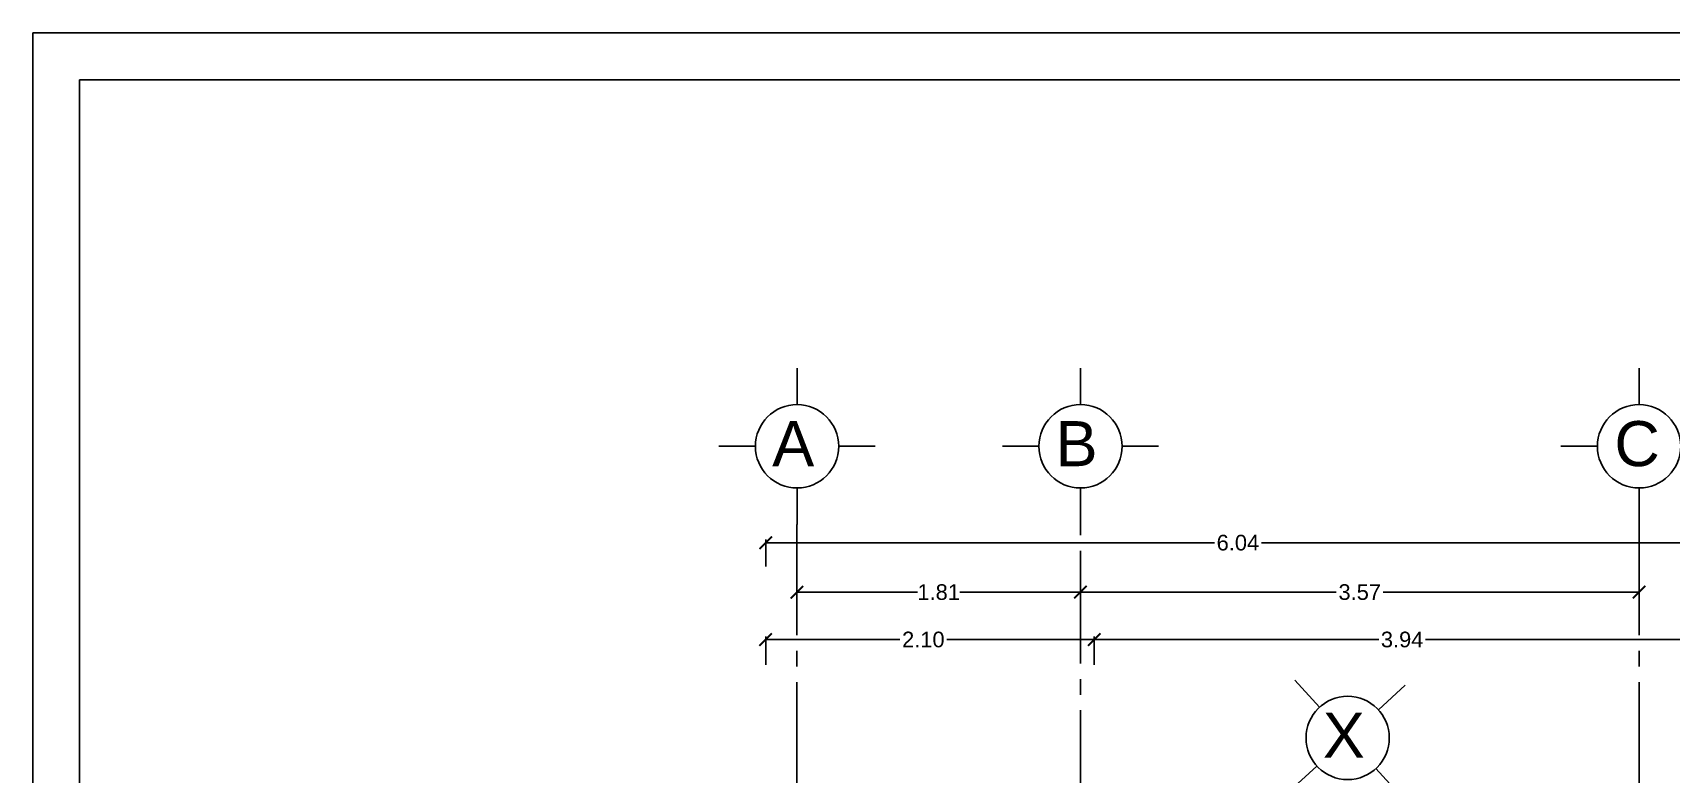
# Model space of a CAD drawing. Header units: millimetres. Extents: x 525387 to 527545, y 2235066 to 2235448.
# Drawn here: x 525706.13 to 525716.61, y 2235203.23 to 2235207.97 of the extents above; entities that cross this region are included whole.
import ezdxf

# ---------------------------------------------------------------- set-up
doc = ezdxf.new("R2010")
doc.units = ezdxf.units.MM
doc.linetypes.add('ACAD_ISO04W100', pattern=[30, 24, -3, 0, -3])
for name, color, linetype in [('auxiliar', 6, 'Continuous'), ('COTAS', 2, 'Continuous'), ('EJES', 1, 'Continuous')]:
    doc.layers.add(name, color=color, linetype=linetype)
doc.styles.get("Standard").update_dxf_attribs({"font": 'arial.ttf'})
doc.styles.add('STYLE1', font='arial.ttf')
doc.dimstyles.new('ISO-25', dxfattribs={"dimtxt": 0.04, "dimasz": 0.02, "dimexe": 0.02, "dimexo": 0.02, "dimgap": 0.02, "dimtad": 0, "dimtih": 1, "dimtoh": 1, "dimzin": 1, "dimdsep": 46, "dimtxsty": 'Standard', "dimcen": 0.02, "dimazin": 0, "dimtfac": 1, "dimtmove": 0, "dimatfit": 3, "dimfxl": 1, "dimarcsym": 0})

# ---------------------------------------------------------------- blocks, each defined once
blk = doc.blocks.new('EJE')
at = {"layer": 'EJES', "color": 2}
for p, q in [((-0.78, 0.416), (-0.78, 0.78)), ((-1.196, 0), (-1.56, 0)), ((-0.364, 0), (0, 0)), ((-0.78, -0.416), (-0.78, -0.78))]:
    blk.add_line(p, q, dxfattribs=at)
at = {"layer": 'EJES', "color": 4}
blk.add_circle((-0.78, 0), 0.416, dxfattribs=at)
blk = doc.blocks.new('_ArchTick')
at = {"color": 0, "linetype": 'ByBlock', "lineweight": 0, "const_width": 0.15}
blk.add_lwpolyline([(-0.5, -0.5), (0.5, 0.5)], dxfattribs=at)
blk = doc.blocks.new('*D126')
at = {"layer": 'COTAS', "color": 0, "linetype": 'Continuous', "lineweight": -2, "transparency": 16777216}
for p, q in [((525711.017, 2235204.177), (525711.017, 2235204.417)), ((525711.017, 2235204.397), (525711.788, 2235204.397)), ((525712.829, 2235204.397), (525712.059, 2235204.397)), ((525712.829, 2235204.177), (525712.829, 2235204.417))]:
    blk.add_line(p, q, dxfattribs=at)
at = {"layer": 'Defpoints', "color": 0, "linetype": 'Continuous', "transparency": 16777216}
for p in [(525712.829, 2235204.397), (525711.017, 2235204.157), (525712.829, 2235204.157)]:
    blk.add_point(p, dxfattribs=at)
at = {"layer": 'COTAS', "color": 0, "linetype": 'Continuous', "lineweight": -2, "transparency": 16777216, "xscale": 0.08, "yscale": 0.08, "zscale": 0.08, "rotation": 180}
blk.add_blockref('_ArchTick', (525711.017, 2235204.397), dxfattribs=at)
at = {"layer": 'COTAS', "color": 0, "linetype": 'Continuous', "lineweight": -2, "transparency": 16777216, "xscale": 0.08, "yscale": 0.08, "zscale": 0.08}
blk.add_blockref('_ArchTick', (525712.829, 2235204.397), dxfattribs=at)
at = {"layer": 'COTAS', "color": 0, "linetype": 'Continuous', "lineweight": -3, "transparency": 16777216, "insert": (525711.923, 2235204.397), "char_height": 0.1, "attachment_point": 5}
blk.add_mtext('1.81', dxfattribs=at)
blk = doc.blocks.new('*D127')
at = {"layer": 'COTAS', "color": 0, "linetype": 'Continuous', "lineweight": -2, "transparency": 16777216}
for p, q in [((525712.829, 2235204.177), (525712.829, 2235204.417)), ((525712.829, 2235204.397), (525714.465, 2235204.397)), ((525716.401, 2235204.397), (525714.765, 2235204.397)), ((525716.401, 2235204.177), (525716.401, 2235204.417))]:
    blk.add_line(p, q, dxfattribs=at)
at = {"layer": 'Defpoints', "color": 0, "linetype": 'Continuous', "transparency": 16777216}
for p in [(525716.401, 2235204.397), (525712.829, 2235204.157), (525716.401, 2235204.157)]:
    blk.add_point(p, dxfattribs=at)
at = {"layer": 'COTAS', "color": 0, "linetype": 'Continuous', "lineweight": -2, "transparency": 16777216, "xscale": 0.08, "yscale": 0.08, "zscale": 0.08, "rotation": 180}
blk.add_blockref('_ArchTick', (525712.829, 2235204.397), dxfattribs=at)
at = {"layer": 'COTAS', "color": 0, "linetype": 'Continuous', "lineweight": -2, "transparency": 16777216, "xscale": 0.08, "yscale": 0.08, "zscale": 0.08}
blk.add_blockref('_ArchTick', (525716.401, 2235204.397), dxfattribs=at)
at = {"layer": 'COTAS', "color": 0, "linetype": 'Continuous', "lineweight": -3, "transparency": 16777216, "insert": (525714.615, 2235204.397), "char_height": 0.1, "attachment_point": 5}
blk.add_mtext('3.57', dxfattribs=at)
blk = doc.blocks.new('*D128')
at = {"layer": 'COTAS', "color": 0, "linetype": 'Continuous', "lineweight": -2, "transparency": 16777216}
for p, q in [((525710.817, 2235204.561), (525710.817, 2235204.733)), ((525710.817, 2235204.713), (525713.686, 2235204.713)), ((525716.855, 2235204.713), (525713.986, 2235204.713)), ((525716.855, 2235204.399), (525716.855, 2235204.733))]:
    blk.add_line(p, q, dxfattribs=at)
at = {"layer": 'Defpoints', "color": 0, "linetype": 'Continuous', "transparency": 16777216}
for p in [(525716.855, 2235204.713), (525710.817, 2235204.541), (525716.855, 2235204.379)]:
    blk.add_point(p, dxfattribs=at)
at = {"layer": 'COTAS', "color": 0, "linetype": 'Continuous', "lineweight": -2, "transparency": 16777216, "xscale": 0.08, "yscale": 0.08, "zscale": 0.08, "rotation": 180}
blk.add_blockref('_ArchTick', (525710.817, 2235204.713), dxfattribs=at)
at = {"layer": 'COTAS', "color": 0, "linetype": 'Continuous', "lineweight": -2, "transparency": 16777216, "xscale": 0.08, "yscale": 0.08, "zscale": 0.08}
blk.add_blockref('_ArchTick', (525716.855, 2235204.713), dxfattribs=at)
at = {"layer": 'COTAS', "color": 0, "linetype": 'Continuous', "lineweight": -3, "transparency": 16777216, "insert": (525713.836, 2235204.713), "char_height": 0.1, "attachment_point": 5}
blk.add_mtext('6.04', dxfattribs=at)
blk = doc.blocks.new('*D129')
at = {"layer": 'COTAS', "color": 0, "linetype": 'Continuous', "lineweight": -2, "transparency": 16777216}
for p, q in [((525712.917, 2235203.969), (525712.917, 2235204.114)), ((525712.917, 2235204.094), (525714.737, 2235204.094)), ((525716.855, 2235204.094), (525715.036, 2235204.094)), ((525716.855, 2235203.969), (525716.855, 2235204.114))]:
    blk.add_line(p, q, dxfattribs=at)
at = {"layer": 'Defpoints', "color": 0, "linetype": 'Continuous', "transparency": 16777216}
for p in [(525716.855, 2235204.094), (525712.917, 2235203.949), (525716.855, 2235203.949)]:
    blk.add_point(p, dxfattribs=at)
at = {"layer": 'COTAS', "color": 0, "linetype": 'Continuous', "lineweight": -2, "transparency": 16777216, "xscale": 0.08, "yscale": 0.08, "zscale": 0.08, "rotation": 180}
blk.add_blockref('_ArchTick', (525712.917, 2235204.094), dxfattribs=at)
at = {"layer": 'COTAS', "color": 0, "linetype": 'Continuous', "lineweight": -2, "transparency": 16777216, "xscale": 0.08, "yscale": 0.08, "zscale": 0.08}
blk.add_blockref('_ArchTick', (525716.855, 2235204.094), dxfattribs=at)
at = {"layer": 'COTAS', "color": 0, "linetype": 'Continuous', "lineweight": -3, "transparency": 16777216, "insert": (525714.886, 2235204.094), "char_height": 0.1, "attachment_point": 5}
blk.add_mtext('3.94', dxfattribs=at)
blk = doc.blocks.new('*D130')
at = {"layer": 'COTAS', "color": 0, "linetype": 'Continuous', "lineweight": -2, "transparency": 16777216}
for p, q in [((525710.817, 2235203.933), (525710.817, 2235204.114)), ((525710.817, 2235204.094), (525711.675, 2235204.094)), ((525712.917, 2235204.094), (525711.976, 2235204.094)), ((525712.917, 2235203.933), (525712.917, 2235204.114))]:
    blk.add_line(p, q, dxfattribs=at)
at = {"layer": 'Defpoints', "color": 0, "linetype": 'Continuous', "transparency": 16777216}
for p in [(525712.917, 2235204.094), (525710.817, 2235203.913), (525712.917, 2235203.913)]:
    blk.add_point(p, dxfattribs=at)
at = {"layer": 'COTAS', "color": 0, "linetype": 'Continuous', "lineweight": -2, "transparency": 16777216, "xscale": 0.08, "yscale": 0.08, "zscale": 0.08, "rotation": 180}
blk.add_blockref('_ArchTick', (525710.817, 2235204.094), dxfattribs=at)
at = {"layer": 'COTAS', "color": 0, "linetype": 'Continuous', "lineweight": -2, "transparency": 16777216, "xscale": 0.08, "yscale": 0.08, "zscale": 0.08}
blk.add_blockref('_ArchTick', (525712.917, 2235204.094), dxfattribs=at)
at = {"layer": 'COTAS', "color": 0, "linetype": 'Continuous', "lineweight": -3, "transparency": 16777216, "insert": (525711.825, 2235204.094), "char_height": 0.1, "attachment_point": 5}
blk.add_mtext('2.10', dxfattribs=at)

msp = doc.modelspace()

# ---------------------------------------------------------------- linework, layer by layer
at = {"layer": 'auxiliar', "color": 1, "linetype": 'Continuous', "lineweight": -3}
for points in [[(525706.131, 2235207.971), (525751.131, 2235207.971), (525751.131, 2235177.971), (525706.131, 2235177.971)], [(525706.431, 2235207.671), (525750.831, 2235207.671), (525750.831, 2235178.271), (525706.431, 2235178.271)]]:
    msp.add_lwpolyline(points, close=True, dxfattribs=at)
at = {"layer": 'EJES', "linetype": 'ACAD_ISO04W100', "ltscale": 0.03}
for p, q in [((525711.017, 2235198.002), (525711.017, 2235204.83)), ((525712.829, 2235201.902), (525712.829, 2235204.83)), ((525716.401, 2235198.002), (525716.401, 2235204.83))]:
    msp.add_line(p, q, dxfattribs=at)

# ---------------------------------------------------------------- block references
at = {"layer": 'EJES', "lineweight": -3, "xscale": 0.6400000000000001, "yscale": 0.6400000000000001, "zscale": 0.6400000000000001}
for p in [(525711.517, 2235205.329), (525713.329, 2235205.329), (525716.9, 2235205.329)]:
    msp.add_blockref('EJE', p, dxfattribs=at)
at = {"layer": 'EJES', "lineweight": -3, "xscale": 0.6400000000000001, "yscale": 0.6400000000000001, "zscale": 0.6400000000000001, "rotation": 42.47999999999998}
msp.add_blockref('EJE', (525714.906, 2235203.803), dxfattribs=at)

# ---------------------------------------------------------------- texts
at = {"layer": 'EJES', "color": 7, "lineweight": -3, "style": 'STYLE1'}
for s, p in [('A', (525710.859, 2235205.202)), ('B', (525712.671, 2235205.202)), ('C', (525716.243, 2235205.202)), ('X', (525714.379, 2235203.339))]:
    msp.add_text(s, height=0.288, dxfattribs=at).set_placement(p)

# ---------------------------------------------------------------- dimensions: what is measured, and where the dimension line sits
at = {"layer": 'COTAS', "linetype": 'Continuous', "lineweight": -3}
for base, p1, p2, picture, middle in [((525716.855, 2235204.713), (525710.817, 2235204.541), (525716.855, 2235204.379), '*D128', (525713.836, 2235204.713)), ((525712.829, 2235204.397), (525711.017, 2235204.157), (525712.829, 2235204.157), '*D126', (525711.923, 2235204.397)), ((525716.401, 2235204.397), (525712.829, 2235204.157), (525716.401, 2235204.157), '*D127', (525714.615, 2235204.397)), ((525716.855, 2235204.094), (525712.917, 2235203.949), (525716.855, 2235203.949), '*D129', (525714.886, 2235204.094))]:
    dim = msp.add_linear_dim(base=base, p1=p1, p2=p2, dimstyle='ISO-25', override={"dimtxt": 0.1, "dimasz": 0.08, "dimblk1": 'ArchTick', "dimblk2": 'ArchTick', "dimsah": 1}, dxfattribs=at)
    dim.commit()
    dim.dimension.update_dxf_attribs({"geometry": picture, "text_midpoint": middle})
dim = msp.add_linear_dim(base=(525712.917, 2235204.094), p1=(525710.817, 2235203.913), p2=(525712.917, 2235203.913), dimstyle='ISO-25', override={"dimtxt": 0.1, "dimasz": 0.08, "dimblk1": 'ArchTick', "dimblk2": 'ArchTick', "dimsah": 1}, dxfattribs=at)
dim.commit()
dim.dimension.update_dxf_attribs({"geometry": '*D130', "text_midpoint": (525711.825, 2235204.094), "dimtype": 160})

doc.saveas('drawing.dxf')
